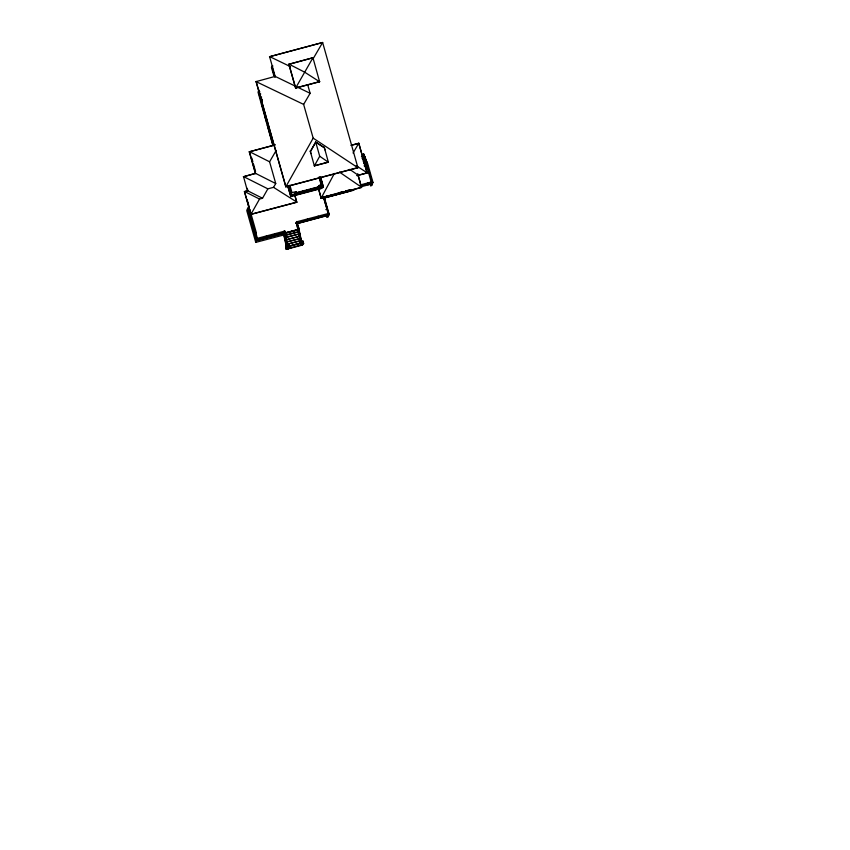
<?xml version="1.0" encoding="UTF-8"?>
<svg xmlns="http://www.w3.org/2000/svg" width="850" height="850" viewBox="0 0 850 850"><rect width="100%" height="100%" fill="white"/><g stroke="black" fill="none" stroke-linecap="round" stroke-linejoin="round"><path stroke-width="1.27" d="M256.062 81.611L303.631 104.401L313.172 138.146L357.924 167.748L285.812 186.819L256.062 81.611L275.166 76.394L294.971 85.978M269.482 56.716L322.639 42.5L357.924 167.748M258.942 89.973L258.039 92.151L272.892 145.573M259.834 91.715L259.027 93.681L261.736 103.275M272.882 65.981L271.416 67.384L273.711 75.214M260.684 93.893L260.217 95.03M261.577 97.038L261.141 98.292M262.363 99.365L261.811 100.651L262.406 99.482M261.407 104.061L262.204 102.149M275.166 76.394L269.556 56.546L290.53 66.683M255.436 173.687L249.252 151.821L275.326 144.766M265.2 117.757L265.455 117.109L267.707 125.056M265.264 118.001L265.508 117.406M288.841 64.292L312.949 57.758L319.611 81.759L295.577 88.113L288.841 64.292L312.949 57.758L295.577 88.113M266.337 121.879L266.528 120.998M267.41 125.768L267.612 124.844M294.684 194.459L296.767 202.289L250.856 214.434L244.417 191.664L247.499 190.687L262.523 198.262L267.856 188.838L273.53 187.34L275.74 183.547L269.588 161.798L276.261 150.333M244.417 191.664L247.499 190.687M250.856 214.434L259.526 199.059L262.523 198.262M255.754 242.388L256.562 240.412L254.83 234.281L255.351 233.028L248.094 207.389L246.766 210.609L255.754 242.388L283.794 234.961M249.73 209.344L256.349 232.762L254.83 234.281M319.611 81.759L304.598 72.133L288.915 64.111L295.651 87.933L319.685 81.579M256.913 239.488L257.391 238.34L255.85 232.889L255.372 234.048L256.913 239.488L284.378 232.369M285.812 186.819L313.172 138.146M265.933 237.192L266.454 235.939M274.763 234.759L275.23 233.612M288.894 185.481L291.561 194.916L290.806 196.743L287.714 185.831L290.881 196.552M291.89 196.286L292.559 194.65M295.131 193.003L295.938 191.781L295.864 192.504M295.471 192.918L296.013 191.601L290.998 192.929M296.151 193.492L296.363 192.992L296.501 193.768L292.485 194.831M295.694 194.99L296.161 193.853M296.013 191.601L296.565 193.587L296.034 194.905L295.842 194.236M283.772 232.475L284.686 230.871L287.757 245.48M284.219 230.998L283.836 232.698L284.931 232.347M284.155 232.167L284.686 230.871M284.654 231.859C283.677 233.484 285.132 231.636 284.325 231.604M284.261 233.538L284.771 232.39L284.219 233.367M284.378 234.101L284.888 232.953L284.453 234.494M300.454 245.119L301.176 243.929L303.184 243.398L302.504 245.044L286.206 249.358L286.886 247.701L283.656 233.272M284.495 234.664L285.005 233.516M284.569 235.057L285.047 233.686M284.612 235.227L285.122 234.079M284.686 235.62L285.164 234.249M284.729 235.79L285.239 234.643M285.398 235.376L284.856 236.353L285.239 235.418M285.526 235.939L284.973 236.916L285.473 235.769M319.706 156.251L328.366 162.212L314.351 165.92L319.706 156.251L315.679 141.992L310.388 151.491L310.866 153.584M285.09 237.479L285.589 236.332M303.514 192.61L304.087 191.123L311.419 189.178L304.087 191.123L303.631 192.249L310.951 190.315L311.525 188.87L311.142 190.591M285.164 237.873L285.642 236.502M285.207 238.042L285.706 236.895M285.281 238.436L285.759 237.065M285.324 238.606L285.823 237.458L285.398 238.999M285.441 239.169L285.951 238.021M286.067 238.584L285.558 239.732L285.897 238.627M285.674 240.295L286.184 239.148M285.749 240.688L286.227 239.317M285.791 240.858L286.301 239.711L285.866 241.251M285.919 241.421L286.418 240.274M285.983 241.814L286.461 240.444M286.036 241.984L286.535 240.837M286.099 242.377L286.588 241.007M286.152 242.548L286.652 241.4M286.822 242.133L286.269 243.111L286.609 242.006L300.677 238.308L300.241 239.849M286.386 243.674L286.886 242.526M286.461 244.067L286.939 242.696M286.503 244.226L287.013 243.089L286.737 244.587M286.684 246.5L285.834 248.03L286.322 245.724M286.62 244.789L287.13 243.653M287.172 243.822L286.907 245.31M286.737 245.352L287.289 244.386M296.087 222.987L296.926 221.542L298.456 227.609L296.841 222.052M285.834 248.03L286.854 245.916M296.512 221.659L297.054 221.999L296.119 223.369L296.576 221.882M296.926 221.542L296.363 223.221L297.787 229.224L298.605 227.375L297.659 228.767M286.014 248.689L286.896 246.521L286.206 249.358M283.879 232.507L286.886 246.553L286.397 246.936M329.003 214.848L296.799 223.688L327.526 215.56L326.899 217.079L328.217 216.729L329.003 214.848L323.808 196.488M286.896 248.699L285.951 245.363L288.618 244.651C293.048 248.583 281.722 248.837 289.361 247.297M288.618 244.651L289.319 247.414M286.875 249.178L287.481 247.711M311.089 190.613L311.706 189.04L319.09 187.085L311.706 189.04M288.894 247.18L288.214 248.827L286.971 248.944L301.856 244.747M297.936 228.778L298.403 227.428M298.053 229.351L298.392 228.257M298.605 227.375L298.169 229.883L298.552 228.947M298.244 230.276L298.669 228.735M298.286 230.446L298.786 229.298L298.361 230.839M298.403 231.009L298.743 229.904M299.03 230.424L298.52 231.572L298.902 230.637M299.147 230.988L298.637 232.135L299.019 231.2M298.754 232.698L299.264 231.551L284.24 235.482M298.828 233.091L299.264 231.551M298.871 233.261L299.381 232.114M299.498 232.677L298.998 233.824L299.423 232.284M318.729 186.107L318.261 187.244L318.718 185.597L322.054 184.716L318.644 185.778L319.016 187.106M299.062 234.218L299.54 232.847M318.506 186.819L318.973 185.693M299.115 234.387L299.614 233.24M299.179 234.781L299.572 233.792M299.232 234.951L299.731 233.803L284.707 237.724M311.238 190.177L318.644 188.286L319.058 186.979M299.848 234.366L299.349 235.514L299.689 234.409M319.154 187.308L323.202 186.702L320.546 177.278M320.609 177.097L323.276 186.522L322.83 187.616L318.601 189.221L321.119 198.156L361.526 187.468L357.744 173.676M318.729 188.902L319.271 187.584L318.718 185.597M299.466 236.077L299.806 234.972M299.54 236.47L299.965 234.929M319.536 187.68L319.069 188.806L292.017 195.957M299.582 236.64L299.922 235.535M285.186 239.955L300.209 236.056L299.869 237.161L300.092 235.492M299.774 237.596L300.209 236.056M306.999 220.15L307.477 219.002M299.816 237.766L300.326 236.619M300.443 237.182L299.933 238.329L300.273 237.224M300.603 237.915L300.05 238.893L300.56 237.745M300.178 239.456L300.677 238.308M300.294 240.019L300.794 238.871M300.358 240.412L300.847 239.041M300.411 240.582L300.911 239.434M300.188 241.697L300.985 244.226L303.663 243.514L302.908 240.869L300.188 241.697L300.942 244.343L303.609 243.642L300.624 241.942L300.082 243.514M300.475 240.975L300.964 239.604M300.528 241.145L300.868 240.04M286.131 244.439L301.144 240.561L300.645 241.708L300.985 240.508M300.762 242.271L301.144 241.336M300.932 242.218L301.272 241.124M300.475 243.939C300.836 241.049 300.252 247.106 300.985 242.718M300.666 244.598L301.166 243.376M301.707 243.674L301.166 245.395L301.707 243.674C303.663 243.089 300.486 247.074 302.377 243.504M327.133 195.861L321.119 198.156L334.39 173.421M317.688 217.324L318.166 216.176M326.283 197.179L326.687 196.191L326.368 197.136M331.457 194.894L331.022 195.968L326.007 197.285L326.453 196.212L331.192 195.001L330.066 196.095M332.626 195.5L333.104 194.512M324.105 196.573L328.844 213.35L328.281 214.476L296.119 223.369M328.142 214.561L328.886 213.339L328.376 214.498L323.287 196.52M337.057 194.31L337.535 193.322M357 175.684L367.094 173.018L358.796 143.225L351.231 145.222M338.969 193.821L339.373 192.833M339.054 193.789L339.447 192.833M343.4 192.642L343.878 191.643M345.791 191.154L345.397 192.111L346.322 191.781M363.524 154.254L363.099 155.826L363.386 153.903L363.662 154.742L363.853 154.169M363.099 155.826L363.832 154.222M363.513 156.241L364.055 155.019L363.641 156.028M363.885 155.061L363.704 156.729L364.246 155.508M349.743 190.963L350.221 189.964M364.289 155.667C364.161 160.395 362.578 151.576 363.789 156.357M363.896 157.218L364.427 155.986M364.618 156.474L364.076 157.696L364.48 156.156M364.214 158.026L364.661 156.644M364.267 158.185L364.799 156.963M364.406 158.504L364.852 157.133M364.448 158.674L364.99 157.452M365.181 157.93L364.639 159.163L365.033 157.611M364.777 159.481L365.224 158.1M364.831 159.641L365.362 158.419M364.969 159.97L365.415 158.589M365.011 160.129L365.553 158.907M365.734 159.396L365.203 160.618L365.596 159.077M365.33 160.916L365.787 159.556M365.373 161.086L365.914 159.864M365.776 161.447L365.967 160.023M365.574 161.596L366.106 160.363M366.297 160.852L365.755 162.074L366.159 160.533M365.904 162.403L366.339 161.022M365.946 162.562L366.488 161.341M366.722 161.989L366.138 163.051L366.531 161.5M366.138 163.051L366.669 161.829M366.86 162.308L366.318 163.54L366.902 162.477M367.094 162.966L366.509 164.018L367.041 162.796M367.232 163.285L366.414 165.102L371.163 181.889M366.743 164.857L363.163 155.539L367.062 164.804M367.274 163.455L366.69 164.507M367.487 163.752L363.97 154.456M367.094 173.018L358.796 143.225L353.058 153.032M367.104 184.259L367.614 183.005L367.827 183.749M360.145 184.981L372.013 181.836L366.934 163.848L367.678 163.646L372.98 182.389L371.694 185.502L370.696 185.768L371.195 183.281M310.42 151.608L315.733 142.194L324.413 147.783L324.881 149.876M312.928 59.075L322.639 42.5L270.746 56.387M303.631 104.401L310.123 93.298L307.668 84.618M349.116 190.772L349.934 190.485L349.191 190.602M260.036 94.361L262.257 102.744M249.252 151.821L274.731 145.084M351.156 145.403L358.721 143.406M314.415 165.739L328.44 162.031M361.42 156.793L363.874 156.145L364.342 157.803M361.973 158.238L364.427 157.59L364.894 159.248M362.525 159.683L364.979 159.035M363.088 161.139L365.543 160.48L366.01 162.137L363.556 162.786M363.641 162.584L366.095 161.925M364.246 164.008L366.647 163.37M364.119 165.824L367.115 165.028M357.999 167.567L285.887 186.639L256.137 81.43M357.074 175.504L367.168 172.837L356.235 165.676M319.812 185.81L321.821 185.279M296.724 192.578L318.176 186.915M303.971 191.377L303.322 192.334L292.326 195.213M291.561 194.916L296.565 193.587M319.271 187.584L323.276 186.522M319.377 188.062L323.043 187.096L320.737 178.904M292.23 195.458L295.906 194.48M319.281 188.307L322.947 187.329M293.441 195.883L321.598 188.434M360.358 185.725L372.98 182.389M361.027 186.777L372.406 183.77L372.204 183.016M339.171 192.695L342.89 191.707M345.366 191.048L349.084 190.071M332.796 194.533L337.811 193.216L337.365 194.289L332.35 195.606M321.194 197.976L361.601 187.298L339.447 172.083M324.934 197.731L350.976 190.846M324.233 198.039L354.099 190.134M325.858 209.61L327.197 209.249L324.349 199.282M296.565 221.839L328.886 213.339M255.351 233.028L256.349 232.762M257.391 238.34L284.293 231.221M284.251 231.604L284.793 231.37M298.849 228.873L297.776 229.064L300.464 241.761M256.562 240.412L297.383 229.606M283.624 233.357L297.288 229.872M298.733 229.606L256.413 240.773L247.435 208.994M284.962 233.357L298.679 229.734M284.144 235.716L299.306 231.721M285.09 240.189L300.252 236.226M300.719 238.478L286.609 242.006M300.284 242.027L302.961 241.326M288.352 246.213L300.263 243.068M288.256 246.447L300.135 243.111M285.642 247.371L286.397 247.169L283.571 233.697M288.883 246.489L298.796 243.865M286.556 247.796L289.223 247.084M287.863 247.998L288.309 248.593M302.069 244.449L302.504 245.044M301.102 245.151L301.761 244.97M297.309 87.104L310.123 93.298M269.588 161.798L249.411 151.619L255.563 173.379L243.429 176.747L255.563 173.379L275.74 183.547M267.856 188.838L243.504 176.566L247.424 190.867M259.526 199.059L244.492 191.484L250.931 214.253L296.841 202.109L273.53 187.34M315.679 141.992L324.413 147.783M349.711 169.363L358.179 175.217M363.386 153.903L367.158 163.837M297.001 224.687L298.116 228.406L297.139 224.878M327.845 215.401L328.217 216.729L327.856 215.401M366.361 165.229L366.647 166.218M368.231 171.849L368.486 172.731M371.694 185.502L371.482 184.758L370.483 185.024L370.696 185.768M368.401 182.792L368.613 183.536M367.837 184.174L368.05 184.917M358.052 175.206L361.526 187.478M324.233 147.146L328.366 162.212M319.951 177.268L322.384 185.343M319.876 177.448L321.98 184.896M320.705 180.731L321.714 184.312M319.26 176.832L321.714 185.523M319.058 177.342L321.513 186.033M324.275 199.516L325.327 203.224M310.207 150.854L314.351 165.92M318.569 186.501L318.856 187.489M318.474 186.734L318.75 187.733M326.527 215.751L326.889 217.069M318.676 189.051L321.119 198.156M271.883 66.247L275.039 77.414M271.788 66.491L274.592 76.415M294.61 194.639L296.767 202.289M289.892 185.215L292.007 192.663M296.947 223.327L298.297 228.097M298.531 229.542L299.147 231.763M299.731 233.803L285.664 237.501M299.476 234.016L300.082 236.268M301.144 240.561L287.077 244.258M300.422 238.499L301.027 240.773M261.524 103.785L265.359 117.353M300.624 241.942L301.272 244.258M267.452 125.651L273.009 145.286M300.082 243.227L300.603 245.331M288.076 247.286L287.64 248.774M286.078 247.966L286.269 248.625M251.844 158.089L252.854 161.755M253.523 164.199L255.553 171.519M247.244 188.307L247.881 190.613M247.127 199.58L249.241 207.219M298.711 227.896L301.665 242.006M298.212 228.023L301.059 241.952M284.293 231.498L287.151 245.427M291.221 196.467L292.219 196.201L291.221 196.467M339.139 192.854L338.704 193.938L343.708 192.61L344.154 191.537L339.139 192.854M345.483 191.186L345.047 192.259L350.051 190.931L350.498 189.858L345.483 191.186M303.769 191.133L296.384 193.088L303.769 191.133"/></g></svg>
